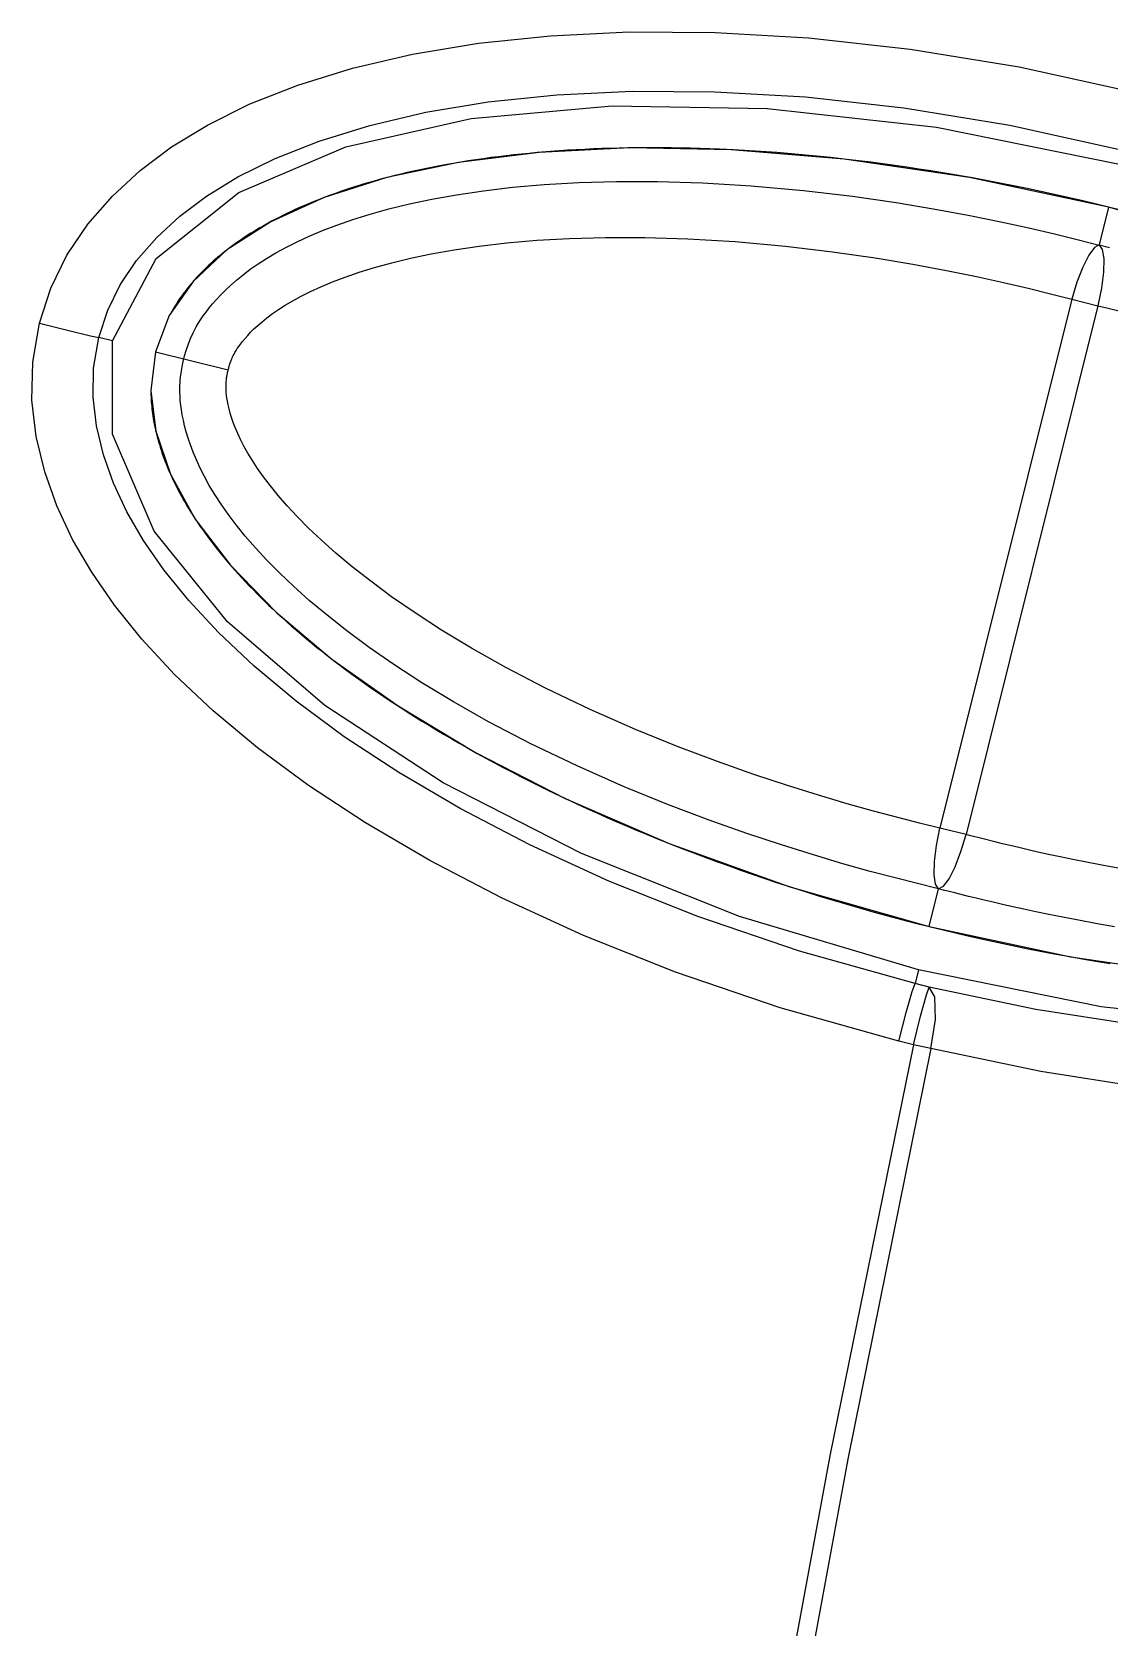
# Model space of a CAD drawing. Extents: x 0 to 245, y 0 to 330.
# Drawn here: x 139.2 to 143.2, y 310.67 to 316.6 of the extents above; entities that cross this region are included whole.
import ezdxf

# ---------------------------------------------------------------- set-up
doc = ezdxf.new("R2010")
doc.units = 0
doc.layers.add('-15N-THT. THIẾT BỊ ĐÓNG MỞ', color=40, linetype='CONTINUOUS')

# ---------------------------------------------------------------- blocks, each defined once
blk = doc.blocks.new('06 - N - SC VSD ATV212HD15~18N4')
at = {"layer": '-15N-THT. THIẾT BỊ ĐÓNG MỞ'}
for p, q in [((18.1105, 151.769), (18.3554, 151.8096)), ((18.3554, 151.8096), (18.6233, 151.8376)), ((18.6233, 151.8376), (18.9156, 151.8517)), ((18.9156, 151.8517), (19.2345, 151.8498)), ((19.2345, 151.8498), (19.5822, 151.8296)), ((19.5822, 151.8296), (19.9595, 151.7879)), ((17.8872, 151.7169), (18.1105, 151.769)), ((19.9595, 151.7879), (20.3652, 151.7214)), ((17.684, 151.6541), (17.8872, 151.7169)), ((20.3652, 151.7214), (20.814, 151.6227)), ((17.5035, 151.5826), (17.684, 151.6541)), ((18.6465, 151.6178), (18.9267, 151.6313)), ((18.9267, 151.6313), (19.2339, 151.6295)), ((19.2339, 151.6295), (19.5701, 151.6099)), ((17.348, 151.5056), (17.5035, 151.5826)), ((18.1601, 151.5528), (18.3914, 151.5911)), ((18.3285, 151.5292), (18.8517, 151.5765)), ((18.3914, 151.5911), (18.6465, 151.6178)), ((18.8517, 151.5765), (19.4282, 151.5672)), ((19.5701, 151.6099), (19.9359, 151.5695)), ((19.9359, 151.5695), (20.33, 151.5049)), ((17.8625, 151.424), (18.3285, 151.5292)), ((17.9513, 151.5041), (18.1601, 151.5528)), ((19.4282, 151.5672), (20.0577, 151.4978)), ((17.2144, 151.424), (17.348, 151.5056)), ((17.7638, 151.4461), (17.9513, 151.5041)), ((20.0577, 151.4978), (20.7373, 151.3604)), ((20.33, 151.5049), (20.7667, 151.4084)), ((17.0979, 151.3369), (17.2144, 151.424)), ((17.4642, 151.2548), (17.8625, 151.424)), ((17.5998, 151.3812), (17.7638, 151.4461)), ((18.5811, 151.4036), (18.281, 151.3662)), ((18.4585, 151.3912), (18.4301, 151.3878)), ((18.4869, 151.3944), (18.4585, 151.3912)), ((18.5153, 151.3974), (18.4869, 151.3944)), ((18.5437, 151.4002), (18.5153, 151.3974)), ((18.5729, 151.4029), (18.5437, 151.4002)), ((18.5908, 151.4044), (18.5729, 151.4029)), ((18.9178, 151.4204), (18.5811, 151.4036)), ((18.6227, 151.407), (18.5908, 151.4044)), ((18.6546, 151.4094), (18.6227, 151.407)), ((18.6865, 151.4115), (18.6546, 151.4094)), ((18.7184, 151.4134), (18.6865, 151.4115)), ((18.7503, 151.415), (18.7184, 151.4134)), ((18.7823, 151.4165), (18.7503, 151.415)), ((18.8142, 151.4177), (18.7823, 151.4165)), ((18.8462, 151.4188), (18.8142, 151.4177)), ((18.8781, 151.4196), (18.8462, 151.4188)), ((18.9101, 151.4203), (18.8781, 151.4196)), ((18.9277, 151.4206), (18.9101, 151.4203)), ((19.294, 151.4136), (18.9178, 151.4204)), ((18.9636, 151.4209), (18.9277, 151.4206)), ((18.9995, 151.4211), (18.9636, 151.4209)), ((19.0354, 151.421), (18.9995, 151.4211)), ((19.0714, 151.4206), (19.0354, 151.421)), ((19.1073, 151.4201), (19.0714, 151.4206)), ((19.1432, 151.4193), (19.1073, 151.4201)), ((19.1791, 151.4183), (19.1432, 151.4193)), ((19.215, 151.4171), (19.1791, 151.4183)), ((19.2509, 151.4156), (19.215, 151.4171)), ((19.3036, 151.4132), (19.2509, 151.4156)), ((19.7139, 151.379), (19.294, 151.4136)), ((19.3438, 151.411), (19.3036, 151.4132)), ((19.384, 151.4085), (19.3438, 151.411)), ((19.4242, 151.4058), (19.384, 151.4085)), ((19.4644, 151.4028), (19.4242, 151.4058)), ((19.5045, 151.3996), (19.4644, 151.4028)), ((19.5446, 151.3962), (19.5045, 151.3996)), ((19.5847, 151.3925), (19.5446, 151.3962)), ((19.6248, 151.3886), (19.5847, 151.3925)), ((16.9945, 151.2416), (17.0979, 151.3369)), ((17.4613, 151.3125), (17.5998, 151.3812)), ((18.281, 151.3662), (18.0148, 151.31)), ((18.1142, 151.334), (18.0906, 151.3286)), ((18.1381, 151.3392), (18.1142, 151.334)), ((18.1624, 151.3442), (18.1381, 151.3392)), ((18.187, 151.3492), (18.1624, 151.3442)), ((18.2119, 151.354), (18.187, 151.3492)), ((18.2372, 151.3586), (18.2119, 151.354)), ((18.2625, 151.3631), (18.2372, 151.3586)), ((18.2894, 151.3676), (18.2625, 151.3631)), ((18.3171, 151.372), (18.2894, 151.3676)), ((18.3452, 151.3763), (18.3171, 151.372)), ((18.3735, 151.3803), (18.3452, 151.3763)), ((18.4018, 151.3842), (18.3735, 151.3803)), ((18.4301, 151.3878), (18.4018, 151.3842)), ((19.6649, 151.3844), (19.6248, 151.3886)), ((19.7243, 151.3778), (19.6649, 151.3844)), ((20.1807, 151.3106), (19.7139, 151.379)), ((19.769, 151.3725), (19.7243, 151.3778)), ((19.8137, 151.367), (19.769, 151.3725)), ((19.8583, 151.3611), (19.8137, 151.367)), ((19.9029, 151.355), (19.8583, 151.3611)), ((19.9475, 151.3486), (19.9029, 151.355)), ((19.992, 151.3419), (19.9475, 151.3486)), ((20.0365, 151.3349), (19.992, 151.3419)), ((20.0809, 151.3277), (20.0365, 151.3349)), ((17.3447, 151.2414), (17.4613, 151.3125)), ((18.0148, 151.31), (17.7821, 151.2362)), ((17.8993, 151.2768), (17.88, 151.2706)), ((17.9189, 151.2829), (17.8993, 151.2768)), ((17.9388, 151.2889), (17.9189, 151.2829)), ((17.9591, 151.2947), (17.9388, 151.2889)), ((17.9796, 151.3005), (17.9591, 151.2947)), ((18.0004, 151.3062), (17.9796, 151.3005)), ((18.0219, 151.3118), (18.0004, 151.3062)), ((18.0445, 151.3175), (18.0219, 151.3118)), ((18.0674, 151.3231), (18.0445, 151.3175)), ((18.0906, 151.3286), (18.0674, 151.3231)), ((18.3734, 151.2611), (18.4819, 151.2739)), ((18.4819, 151.2739), (18.5999, 151.2843)), ((18.5999, 151.2843), (18.7284, 151.2918)), ((18.7284, 151.2918), (18.8685, 151.2959)), ((18.8685, 151.2959), (19.0212, 151.2958)), ((19.0212, 151.2958), (19.1875, 151.2909)), ((19.1875, 151.2909), (19.369, 151.28)), ((19.369, 151.28), (19.5631, 151.2625)), ((20.1253, 151.3203), (20.0809, 151.3277)), ((20.1697, 151.3125), (20.1253, 151.3203)), ((20.1909, 151.3087), (20.1697, 151.3125)), ((20.6973, 151.2), (20.1807, 151.3106)), ((20.2419, 151.2994), (20.1909, 151.3087)), ((20.2928, 151.2896), (20.2419, 151.2994)), ((20.3436, 151.2796), (20.2928, 151.2896)), ((20.3943, 151.2692), (20.3436, 151.2796)), ((16.9032, 151.1367), (16.9945, 151.2416)), ((17.1574, 151.0092), (17.4642, 151.2548)), ((17.2454, 151.1671), (17.3447, 151.2414)), ((17.7821, 151.2362), (17.5833, 151.146)), ((17.7341, 151.2172), (17.7183, 151.2106)), ((17.7503, 151.2238), (17.7341, 151.2172)), ((17.7667, 151.2303), (17.7503, 151.2238)), ((17.7775, 151.2345), (17.7667, 151.2303)), ((17.7878, 151.2384), (17.7775, 151.2345)), ((17.8056, 151.245), (17.7878, 151.2384)), ((17.8238, 151.2515), (17.8056, 151.245)), ((17.8422, 151.258), (17.8238, 151.2515)), ((17.8609, 151.2644), (17.8422, 151.258)), ((17.88, 151.2706), (17.8609, 151.2644)), ((18.0221, 151.1936), (18.0985, 151.2122)), ((18.0985, 151.2122), (18.1821, 151.2299)), ((18.1821, 151.2299), (18.2735, 151.2463)), ((18.2735, 151.2463), (18.3734, 151.2611)), ((19.5631, 151.2625), (19.7449, 151.2408)), ((19.7449, 151.2408), (19.9078, 151.2173)), ((19.9078, 151.2173), (20.0527, 151.1932)), ((20.445, 151.2585), (20.3943, 151.2692)), ((20.4956, 151.2475), (20.445, 151.2585)), ((20.5461, 151.2361), (20.4956, 151.2475)), ((20.5966, 151.2244), (20.5461, 151.2361)), ((20.647, 151.2123), (20.5966, 151.2244)), ((20.6973, 151.2), (20.647, 151.2123)), ((17.1593, 151.0878), (17.2454, 151.1671)), ((17.6003, 151.155), (17.5866, 151.1478)), ((17.6141, 151.1622), (17.6003, 151.155)), ((17.6283, 151.1693), (17.6141, 151.1622)), ((17.6426, 151.1763), (17.6283, 151.1693)), ((17.6572, 151.1833), (17.6426, 151.1763)), ((17.6721, 151.1902), (17.6572, 151.1833)), ((17.6872, 151.1971), (17.6721, 151.1902)), ((17.7026, 151.2039), (17.6872, 151.1971)), ((17.7183, 151.2106), (17.7026, 151.2039)), ((17.8292, 151.1338), (17.888, 151.1543)), ((17.888, 151.1543), (17.9522, 151.1742)), ((17.9522, 151.1742), (18.0221, 151.1936)), ((20.0527, 151.1932), (20.1817, 151.1693)), ((20.1817, 151.1693), (20.2971, 151.1459)), ((20.6973, 151.2), (20.6623, 151.0596)), ((20.7475, 151.1873), (20.6973, 151.2)), ((21.2053, 151.0551), (20.6973, 151.2)), ((16.8257, 151.0222), (16.9032, 151.1367)), ((17.5833, 151.146), (17.4206, 151.0412)), ((17.496, 151.0944), (17.4849, 151.0872)), ((17.5073, 151.1017), (17.496, 151.0944)), ((17.5188, 151.1089), (17.5073, 151.1017)), ((17.5306, 151.116), (17.5188, 151.1089)), ((17.5426, 151.1231), (17.5306, 151.116)), ((17.5547, 151.1301), (17.5426, 151.1231)), ((17.5671, 151.1371), (17.5547, 151.1301)), ((17.5797, 151.1441), (17.5671, 151.1371)), ((17.5866, 151.1478), (17.5797, 151.1441)), ((17.726, 151.0923), (17.7753, 151.1131)), ((17.7753, 151.1131), (17.8292, 151.1338)), ((20.2971, 151.1459), (20.4013, 151.1231)), ((20.4013, 151.1231), (20.4956, 151.1012)), ((20.4956, 151.1012), (20.5806, 151.0805)), ((17.0845, 151.0018), (17.1593, 151.0878)), ((17.4206, 151.0412), (17.2949, 150.9237)), ((17.4129, 151.0353), (17.4039, 151.0281)), ((17.4184, 151.0396), (17.4129, 151.0353)), ((17.4224, 151.0427), (17.4184, 151.0396)), ((17.4323, 151.0502), (17.4224, 151.0427)), ((17.4424, 151.0577), (17.4323, 151.0502)), ((17.4527, 151.0651), (17.4424, 151.0577)), ((17.4633, 151.0725), (17.4527, 151.0651)), ((17.474, 151.0799), (17.4633, 151.0725)), ((17.4849, 151.0872), (17.474, 151.0799)), ((17.6022, 151.0302), (17.6399, 151.0508)), ((17.6399, 151.0508), (17.681, 151.0715)), ((17.681, 151.0715), (17.726, 151.0923)), ((18.1798, 151.0268), (18.2647, 151.0419)), ((18.2647, 151.0419), (18.3582, 151.0556)), ((18.3582, 151.0556), (18.4603, 151.0675)), ((18.4603, 151.0675), (18.5719, 151.0772)), ((18.5719, 151.0772), (18.6941, 151.0842)), ((18.6941, 151.0842), (18.8278, 151.088)), ((18.8278, 151.088), (18.9741, 151.0878)), ((18.9741, 151.0878), (19.1338, 151.0828)), ((19.1338, 151.0828), (19.3087, 151.0722)), ((19.3087, 151.0722), (19.496, 151.0552)), ((19.496, 151.0552), (19.6716, 151.0342)), ((20.5806, 151.0805), (20.6623, 151.0595)), ((20.6444, 151.0501), (20.6234, 151.022)), ((20.6623, 151.0596), (20.6444, 151.0501)), ((20.6623, 151.0596), (20.7008, 151.0503)), ((20.6623, 151.0596), (20.6736, 151.0429)), ((20.6736, 151.0429), (20.679, 151.0081)), ((16.7655, 150.8986), (16.8257, 151.0222)), ((16.9946, 150.703), (17.1574, 151.0092)), ((17.0233, 150.9115), (17.0845, 151.0018)), ((17.3456, 150.977), (17.338, 150.9696)), ((17.3535, 150.9844), (17.3456, 150.977)), ((17.3615, 150.9918), (17.3535, 150.9844)), ((17.3696, 150.9991), (17.3615, 150.9918)), ((17.3779, 151.0064), (17.3696, 150.9991)), ((17.3864, 151.0137), (17.3779, 151.0064)), ((17.3951, 151.0209), (17.3864, 151.0137)), ((17.4039, 151.0281), (17.3951, 151.0209)), ((17.507, 150.9691), (17.536, 150.9893)), ((17.536, 150.9893), (17.5677, 151.0097)), ((17.5677, 151.0097), (17.6022, 151.0302)), ((17.9118, 150.9584), (17.9694, 150.9762)), ((17.9694, 150.9762), (18.0328, 150.9937)), ((18.0328, 150.9937), (18.1027, 151.0106)), ((18.1027, 151.0106), (18.1798, 151.0268)), ((19.6716, 151.0342), (19.8291, 151.0113)), ((19.8291, 151.0113), (19.9693, 150.9879)), ((19.9693, 150.9879), (20.0942, 150.9647)), ((20.601, 150.9777), (20.5793, 150.9213)), ((20.6234, 151.022), (20.601, 150.9777)), ((20.679, 151.0081), (20.678, 150.9585)), ((17.2949, 150.9237), (17.2058, 150.7969)), ((17.2919, 150.9205), (17.2858, 150.9134)), ((17.2954, 150.9245), (17.2919, 150.9205)), ((17.3021, 150.9321), (17.2954, 150.9245)), ((17.3089, 150.9396), (17.3021, 150.9321)), ((17.316, 150.9472), (17.3089, 150.9396)), ((17.3231, 150.9547), (17.316, 150.9472)), ((17.3305, 150.9621), (17.3231, 150.9547)), ((17.338, 150.9696), (17.3305, 150.9621)), ((17.4343, 150.9103), (17.4562, 150.9294)), ((17.4562, 150.9294), (17.4804, 150.9491)), ((17.4804, 150.9491), (17.507, 150.9691)), ((17.7694, 150.9044), (17.8122, 150.9223)), ((17.8122, 150.9223), (17.8595, 150.9404)), ((17.8595, 150.9404), (17.9118, 150.9584)), ((20.0942, 150.9647), (20.2061, 150.9419)), ((20.2061, 150.9419), (20.3071, 150.9198)), ((20.3071, 150.9198), (20.3987, 150.8986)), ((20.5793, 150.9213), (20.5604, 150.858)), ((20.678, 150.9585), (20.6706, 150.8986)), ((16.7238, 150.7688), (16.7655, 150.8986)), ((16.9772, 150.8167), (17.0233, 150.9115)), ((17.2472, 150.863), (17.2422, 150.8557)), ((17.2523, 150.8702), (17.2472, 150.863)), ((17.2576, 150.8775), (17.2523, 150.8702)), ((17.263, 150.8847), (17.2576, 150.8775)), ((17.2685, 150.8919), (17.263, 150.8847)), ((17.2741, 150.8991), (17.2685, 150.8919)), ((17.2799, 150.9062), (17.2741, 150.8991)), ((17.2858, 150.9134), (17.2799, 150.9062)), ((17.3673, 150.8412), (17.3815, 150.8574)), ((17.3815, 150.8574), (17.3972, 150.8743)), ((17.3972, 150.8743), (17.4147, 150.892)), ((17.4147, 150.892), (17.4343, 150.9103)), ((17.6651, 150.8524), (17.6962, 150.8693)), ((17.6962, 150.8693), (17.7309, 150.8867)), ((17.7309, 150.8867), (17.7694, 150.9044)), ((20.5604, 150.858), (20.0702, 148.8921)), ((20.3987, 150.8986), (20.4812, 150.8784)), ((20.4812, 150.8784), (20.5604, 150.858)), ((20.5604, 150.858), (20.6576, 150.8338)), ((20.6706, 150.8986), (20.6576, 150.8338)), ((16.9446, 150.7155), (16.9772, 150.8167)), ((17.2147, 150.8115), (17.2106, 150.804)), ((17.219, 150.8189), (17.2147, 150.8115)), ((17.2234, 150.8263), (17.219, 150.8189)), ((17.2279, 150.8337), (17.2234, 150.8263)), ((17.2325, 150.841), (17.2279, 150.8337)), ((17.2373, 150.8484), (17.2325, 150.841)), ((17.2422, 150.8557), (17.2373, 150.8484)), ((17.332, 150.7957), (17.3427, 150.8104)), ((17.3427, 150.8104), (17.3545, 150.8256)), ((17.3545, 150.8256), (17.3673, 150.8412)), ((17.5691, 150.7891), (17.5894, 150.8043)), ((17.5894, 150.8043), (17.6121, 150.8199)), ((17.6121, 150.8199), (17.6372, 150.8359)), ((17.6372, 150.8359), (17.6651, 150.8524)), ((20.6576, 150.8338), (20.1675, 148.8679)), ((20.6576, 150.8338), (20.695, 150.8249)), ((20.695, 150.8249), (20.7408, 150.8137)), ((16.6986, 150.6234), (16.7238, 150.7688)), ((16.7238, 150.7688), (16.8325, 150.7419)), ((16.8325, 150.7419), (16.9134, 150.7224)), ((17.2058, 150.7969), (17.1551, 150.663)), ((17.2946, 150.7324), (17.3001, 150.7434)), ((17.3001, 150.7434), (17.3065, 150.7552)), ((17.3065, 150.7552), (17.3139, 150.7679)), ((17.3139, 150.7679), (17.3224, 150.7814)), ((17.3224, 150.7814), (17.332, 150.7957)), ((17.5086, 150.7351), (17.521, 150.7475)), ((17.521, 150.7475), (17.535, 150.7606)), ((17.535, 150.7606), (17.551, 150.7745)), ((17.551, 150.7745), (17.5691, 150.7891)), ((16.9134, 150.7224), (16.9446, 150.7155)), ((16.925, 150.6022), (16.9446, 150.7155)), ((16.9946, 150.703), (16.9446, 150.7155)), ((16.9946, 150.3563), (16.9946, 150.703)), ((17.2709, 150.6742), (17.2734, 150.6813)), ((17.2734, 150.6813), (17.276, 150.6886)), ((17.276, 150.6886), (17.2788, 150.6962)), ((17.2788, 150.6962), (17.282, 150.7043)), ((17.282, 150.7043), (17.2856, 150.7129)), ((17.2856, 150.7129), (17.2898, 150.7223)), ((17.2898, 150.7223), (17.2946, 150.7324)), ((17.4589, 150.6743), (17.4644, 150.6824)), ((17.4644, 150.6824), (17.471, 150.6915)), ((17.471, 150.6915), (17.4788, 150.7014)), ((17.4788, 150.7014), (17.4876, 150.7121)), ((17.4876, 150.7121), (17.4975, 150.7234)), ((17.4975, 150.7234), (17.5086, 150.7351)), ((16.6956, 150.4823), (16.6986, 150.6234)), ((17.1551, 150.663), (17.137, 150.5189)), ((17.1551, 150.663), (17.4252, 150.5957)), ((17.2549, 150.6133), (17.2563, 150.6202)), ((17.2563, 150.6202), (17.2577, 150.6265)), ((17.2577, 150.6265), (17.259, 150.6321)), ((17.259, 150.6321), (17.2602, 150.6368)), ((17.2602, 150.6368), (17.2614, 150.6415)), ((17.2614, 150.6415), (17.2628, 150.6471)), ((17.2628, 150.6471), (17.2646, 150.6534)), ((17.2646, 150.6534), (17.2665, 150.6602)), ((17.2665, 150.6602), (17.2687, 150.6672)), ((17.2687, 150.6672), (17.2709, 150.6742)), ((17.4315, 150.6177), (17.4329, 150.6216)), ((17.4329, 150.6216), (17.4343, 150.6255)), ((17.4343, 150.6255), (17.4358, 150.6296)), ((17.4358, 150.6296), (17.4375, 150.6339)), ((17.4375, 150.6339), (17.4394, 150.6384)), ((17.4394, 150.6384), (17.4416, 150.6432)), ((17.4416, 150.6432), (17.4441, 150.6484)), ((17.4441, 150.6484), (17.4469, 150.6541)), ((17.4469, 150.6541), (17.4503, 150.6602)), ((17.4503, 150.6602), (17.4542, 150.6669)), ((17.4542, 150.6669), (17.4589, 150.6743)), ((16.9227, 150.4938), (16.925, 150.6022)), ((17.247, 150.5585), (17.2479, 150.5678)), ((17.2479, 150.5678), (17.2488, 150.5763)), ((17.2488, 150.5763), (17.2499, 150.5842)), ((17.2499, 150.5842), (17.251, 150.5918)), ((17.251, 150.5918), (17.2522, 150.5991)), ((17.2522, 150.5991), (17.2535, 150.6063)), ((17.2535, 150.6063), (17.2549, 150.6133)), ((17.4182, 150.5565), (17.4187, 150.561)), ((17.4187, 150.561), (17.4192, 150.5653)), ((17.4192, 150.5653), (17.4198, 150.5694)), ((17.4198, 150.5694), (17.4205, 150.5734)), ((17.4205, 150.5734), (17.4212, 150.5775)), ((17.4212, 150.5775), (17.422, 150.5815)), ((17.422, 150.5815), (17.4228, 150.5855)), ((17.4228, 150.5855), (17.4236, 150.5892)), ((17.4236, 150.5892), (17.4244, 150.5926)), ((17.4244, 150.5926), (17.4252, 150.5957)), ((17.4252, 150.5957), (17.426, 150.5987)), ((17.426, 150.5987), (17.4269, 150.6021)), ((17.4269, 150.6021), (17.4279, 150.6058)), ((17.4279, 150.6058), (17.429, 150.6097)), ((17.429, 150.6097), (17.4303, 150.6137)), ((17.4303, 150.6137), (17.4315, 150.6177)), ((17.137, 150.5189), (17.1561, 150.3674)), ((17.1379, 150.5105), (17.1381, 150.5021)), ((17.1381, 150.5021), (17.1384, 150.4936)), ((17.2454, 150.5253), (17.2457, 150.5374)), ((17.2455, 150.5119), (17.2454, 150.5253)), ((17.246, 150.4974), (17.2455, 150.5119)), ((17.2457, 150.5374), (17.2463, 150.5485)), ((17.2463, 150.5485), (17.247, 150.5585)), ((17.417, 150.5345), (17.4171, 150.5408)), ((17.417, 150.5276), (17.417, 150.5345)), ((17.4173, 150.5199), (17.417, 150.5276)), ((17.4171, 150.5408), (17.4174, 150.5465)), ((17.4179, 150.5113), (17.4173, 150.5199)), ((17.4174, 150.5465), (17.4177, 150.5517)), ((17.4177, 150.5517), (17.4182, 150.5565)), ((17.419, 150.5016), (17.4179, 150.5113)), ((17.4205, 150.4907), (17.419, 150.5016)), ((16.7117, 150.3471), (16.6956, 150.4823)), ((16.9355, 150.3869), (16.9227, 150.4938)), ((17.1384, 150.4936), (17.1388, 150.485)), ((17.1388, 150.485), (17.1394, 150.4764)), ((17.1394, 150.4764), (17.14, 150.4678)), ((17.14, 150.4678), (17.1408, 150.4592)), ((17.1408, 150.4592), (17.1417, 150.4505)), ((17.1417, 150.4505), (17.1427, 150.4417)), ((17.1427, 150.4417), (17.1438, 150.433)), ((17.2471, 150.4816), (17.246, 150.4974)), ((17.2488, 150.4646), (17.2471, 150.4816)), ((17.2513, 150.4467), (17.2488, 150.4646)), ((17.2544, 150.4278), (17.2513, 150.4467)), ((17.4226, 150.4784), (17.4205, 150.4907)), ((17.4254, 150.4649), (17.4226, 150.4784)), ((17.4288, 150.4504), (17.4254, 150.4649)), ((17.4329, 150.4349), (17.4288, 150.4504)), ((16.9614, 150.2798), (16.9355, 150.3869)), ((17.1438, 150.433), (17.1451, 150.4242)), ((17.1451, 150.4242), (17.1465, 150.4153)), ((17.1465, 150.4153), (17.148, 150.4064)), ((17.148, 150.4064), (17.1496, 150.3975)), ((17.1496, 150.3975), (17.1513, 150.3885)), ((17.1513, 150.3885), (17.1532, 150.3795)), ((17.2584, 150.4081), (17.2544, 150.4278)), ((17.2632, 150.3872), (17.2584, 150.4081)), ((17.269, 150.3651), (17.2632, 150.3872)), ((17.4379, 150.4182), (17.4329, 150.4349)), ((17.4441, 150.4002), (17.4379, 150.4182)), ((17.4516, 150.3806), (17.4441, 150.4002)), ((16.7432, 150.2169), (16.7117, 150.3471)), ((17.1502, 149.9954), (16.9946, 150.3563)), ((17.1532, 150.3795), (17.1552, 150.3705)), ((17.1552, 150.3705), (17.1561, 150.3666)), ((17.1561, 150.3674), (17.2104, 150.2078)), ((17.1561, 150.3666), (17.1584, 150.3568)), ((17.1584, 150.3568), (17.1609, 150.347)), ((17.1609, 150.347), (17.1636, 150.3372)), ((17.1636, 150.3372), (17.1663, 150.3273)), ((17.1663, 150.3273), (17.1693, 150.3174)), ((17.2761, 150.3413), (17.269, 150.3651)), ((17.2846, 150.3161), (17.2761, 150.3413)), ((17.4606, 150.3593), (17.4516, 150.3806)), ((17.4713, 150.3364), (17.4606, 150.3593)), ((17.4838, 150.3121), (17.4713, 150.3364)), ((16.999, 150.1739), (16.9614, 150.2798)), ((17.1693, 150.3174), (17.1723, 150.3074)), ((17.1723, 150.3074), (17.1756, 150.2974)), ((17.1756, 150.2974), (17.1789, 150.2873)), ((17.1789, 150.2873), (17.1825, 150.2772)), ((17.1825, 150.2772), (17.1862, 150.267)), ((17.1862, 150.267), (17.19, 150.2568)), ((17.2948, 150.2891), (17.2846, 150.3161)), ((17.3068, 150.2604), (17.2948, 150.2891)), ((17.4982, 150.2862), (17.4838, 150.3121)), ((17.515, 150.2587), (17.4982, 150.2862)), ((16.7883, 150.0897), (16.7432, 150.2169)), ((17.19, 150.2568), (17.194, 150.2465)), ((17.194, 150.2465), (17.1982, 150.2362)), ((17.1982, 150.2362), (17.2026, 150.2258)), ((17.2026, 150.2258), (17.2071, 150.2154)), ((17.2071, 150.2154), (17.2091, 150.2106)), ((17.2091, 150.2106), (17.2116, 150.2052)), ((17.2104, 150.2078), (17.3029, 150.0408)), ((17.2116, 150.2052), (17.2167, 150.194)), ((17.3208, 150.2303), (17.3068, 150.2604)), ((17.3367, 150.1989), (17.3208, 150.2303)), ((17.5343, 150.2292), (17.515, 150.2587)), ((17.5566, 150.1977), (17.5343, 150.2292)), ((17.0488, 150.068), (16.999, 150.1739)), ((17.2167, 150.194), (17.222, 150.1827)), ((17.222, 150.1827), (17.2276, 150.1714)), ((17.2276, 150.1714), (17.2333, 150.16)), ((17.2333, 150.16), (17.2392, 150.1486)), ((17.2392, 150.1486), (17.2453, 150.1371)), ((17.3549, 150.1661), (17.3367, 150.1989)), ((17.3756, 150.1319), (17.3549, 150.1661)), ((17.5822, 150.1641), (17.5566, 150.1977)), ((17.6112, 150.1282), (17.5822, 150.1641)), ((16.8467, 149.9653), (16.7883, 150.0897)), ((17.2453, 150.1371), (17.2516, 150.1255)), ((17.2516, 150.1255), (17.2581, 150.1139)), ((17.2581, 150.1139), (17.2648, 150.1022)), ((17.2648, 150.1022), (17.2718, 150.0905)), ((17.2718, 150.0905), (17.2789, 150.0787)), ((17.399, 150.0961), (17.3756, 150.1319)), ((17.4254, 150.0586), (17.399, 150.0961)), ((17.6443, 150.0902), (17.6112, 150.1282)), ((17.6818, 150.0498), (17.6443, 150.0902)), ((17.1108, 149.9612), (17.0488, 150.068)), ((17.2789, 150.0787), (17.2862, 150.0668)), ((17.2862, 150.0668), (17.2938, 150.0549)), ((17.2938, 150.0549), (17.3015, 150.0429)), ((17.3015, 150.0429), (17.304, 150.0392)), ((17.3029, 150.0408), (17.4342, 149.8688)), ((17.304, 150.0392), (17.3125, 150.0264)), ((17.3125, 150.0264), (17.3213, 150.0136)), ((17.4551, 150.0191), (17.4254, 150.0586)), ((17.7241, 150.007), (17.6818, 150.0498)), ((17.4224, 149.659), (17.1502, 149.9954)), ((17.3213, 150.0136), (17.3303, 150.0007)), ((17.3303, 150.0007), (17.3396, 149.9877)), ((17.3396, 149.9877), (17.3491, 149.9747)), ((17.3491, 149.9747), (17.3589, 149.9616)), ((17.4886, 149.9777), (17.4551, 150.0191)), ((17.5263, 149.9341), (17.4886, 149.9777)), ((17.7717, 149.9619), (17.7241, 150.007)), ((16.9179, 149.8428), (16.8467, 149.9653)), ((17.1863, 149.8523), (17.1108, 149.9612)), ((17.3589, 149.9616), (17.3689, 149.9484)), ((17.3689, 149.9484), (17.3792, 149.9352)), ((17.3792, 149.9352), (17.3898, 149.922)), ((17.3898, 149.922), (17.4006, 149.9086)), ((17.4006, 149.9086), (17.4116, 149.8953)), ((17.5684, 149.8885), (17.5263, 149.9341)), ((17.8254, 149.914), (17.7717, 149.9619)), ((17.8861, 149.8631), (17.8254, 149.914)), ((17.2782, 149.7385), (17.1863, 149.8523)), ((17.4116, 149.8953), (17.423, 149.8818)), ((17.423, 149.8818), (17.4317, 149.8717)), ((17.4317, 149.8717), (17.4378, 149.8646)), ((17.4342, 149.8688), (17.6031, 149.695)), ((17.4378, 149.8646), (17.4503, 149.8504)), ((17.4503, 149.8504), (17.4631, 149.8361)), ((17.6155, 149.8407), (17.5684, 149.8885)), ((17.9547, 149.8093), (17.8861, 149.8631)), ((17.003, 149.7201), (16.9179, 149.8428)), ((17.4631, 149.8361), (17.4762, 149.8218)), ((17.4762, 149.8218), (17.4896, 149.8074)), ((17.4896, 149.8074), (17.5033, 149.793)), ((17.5033, 149.793), (17.5173, 149.7785)), ((17.6679, 149.7908), (17.6155, 149.8407)), ((17.7266, 149.7383), (17.6679, 149.7908)), ((18.0321, 149.7522), (17.9547, 149.8093)), ((17.3894, 149.6188), (17.2782, 149.7385)), ((17.5173, 149.7785), (17.5316, 149.764)), ((17.5316, 149.764), (17.5463, 149.7494)), ((17.5463, 149.7494), (17.5612, 149.7347)), ((17.5612, 149.7347), (17.5765, 149.72)), ((17.7924, 149.6831), (17.7266, 149.7383)), ((18.1194, 149.6919), (18.0321, 149.7522)), ((17.1047, 149.5942), (17.003, 149.7201)), ((17.5765, 149.72), (17.592, 149.7053)), ((17.592, 149.7053), (17.6085, 149.69)), ((17.6031, 149.695), (17.81, 149.5205)), ((17.6085, 149.69), (17.6256, 149.6744)), ((17.6256, 149.6744), (17.643, 149.6587)), ((17.8661, 149.625), (17.7924, 149.6831)), ((18.2177, 149.6283), (18.1194, 149.6919)), ((17.5221, 149.4933), (17.3894, 149.6188)), ((17.7845, 149.3474), (17.4224, 149.659)), ((17.643, 149.6587), (17.6608, 149.643)), ((17.6608, 149.643), (17.6789, 149.6272)), ((17.6789, 149.6272), (17.6974, 149.6114)), ((17.6974, 149.6114), (17.7163, 149.5955)), ((17.9487, 149.5638), (17.8661, 149.625)), ((18.3288, 149.5612), (18.2177, 149.6283)), ((17.226, 149.4635), (17.1047, 149.5942)), ((17.7163, 149.5955), (17.7355, 149.5797)), ((17.7355, 149.5797), (17.7551, 149.5637)), ((17.7551, 149.5637), (17.7751, 149.5478)), ((18.0413, 149.4996), (17.9487, 149.5638)), ((18.4566, 149.4894), (18.3288, 149.5612)), ((17.6775, 149.3637), (17.5221, 149.4933)), ((17.7751, 149.5478), (17.7845, 149.5404)), ((17.7845, 149.5404), (17.8047, 149.5246)), ((17.8047, 149.5246), (17.8167, 149.5154)), ((17.81, 149.5205), (18.0563, 149.3462)), ((17.8167, 149.5154), (17.8389, 149.4985)), ((17.8389, 149.4985), (17.8616, 149.4815)), ((18.1452, 149.4323), (18.0413, 149.4996)), ((17.369, 149.3284), (17.226, 149.4635)), ((17.8616, 149.4815), (17.8847, 149.4645)), ((17.8847, 149.4645), (17.9089, 149.447)), ((17.9089, 149.447), (17.9323, 149.4304)), ((18.6049, 149.4122), (18.4566, 149.4894)), ((17.9323, 149.4304), (17.9558, 149.4139)), ((17.9558, 149.4139), (17.9794, 149.3976)), ((17.9794, 149.3976), (18.0031, 149.3815)), ((18.0031, 149.3815), (18.027, 149.3655)), ((18.2619, 149.3616), (18.1452, 149.4323)), ((18.77, 149.3331), (18.6049, 149.4122)), ((17.5346, 149.1903), (17.369, 149.3284)), ((17.8562, 149.2316), (17.6775, 149.3637)), ((18.2243, 149.0599), (17.7845, 149.3474)), ((18.027, 149.3655), (18.051, 149.3497)), ((18.051, 149.3497), (18.0638, 149.3414)), ((18.0563, 149.3462), (18.3441, 149.1732)), ((18.0638, 149.3414), (18.0908, 149.324)), ((18.0908, 149.324), (18.118, 149.3067)), ((18.3955, 149.2863), (18.2619, 149.3616)), ((18.9391, 149.2585), (18.77, 149.3331)), ((18.118, 149.3067), (18.1453, 149.2897)), ((18.1453, 149.2897), (18.1727, 149.2729)), ((18.1727, 149.2729), (18.2003, 149.2562)), ((18.2003, 149.2562), (18.2279, 149.2398)), ((18.5501, 149.2056), (18.3955, 149.2863)), ((19.0974, 149.1941), (18.9391, 149.2585)), ((18.0587, 149.0983), (17.8562, 149.2316)), ((18.2279, 149.2398), (18.2557, 149.2235)), ((18.2557, 149.2235), (18.2836, 149.2074)), ((18.2836, 149.2074), (18.3115, 149.1915)), ((18.7217, 149.1232), (18.5501, 149.2056)), ((17.7233, 149.0508), (17.5346, 149.1903)), ((18.3115, 149.1915), (18.351, 149.1695)), ((18.3441, 149.1732), (18.6778, 149.0024)), ((18.351, 149.1695), (18.3828, 149.152)), ((18.3828, 149.152), (18.4147, 149.1347)), ((19.2435, 149.1389), (19.0974, 149.1941)), ((19.3785, 149.0912), (19.2435, 149.1389)), ((18.2875, 148.9642), (18.0587, 149.0983)), ((18.4147, 149.1347), (18.4467, 149.1177)), ((18.4467, 149.1177), (18.4789, 149.1009)), ((18.4789, 149.1009), (18.5111, 149.0843)), ((18.5111, 149.0843), (18.5435, 149.0679)), ((18.8972, 149.0456), (18.7217, 149.1232)), ((19.5032, 149.0498), (19.3785, 149.0912)), ((17.9356, 148.911), (17.7233, 149.0508)), ((18.7376, 148.7975), (18.2243, 149.0599)), ((18.5435, 149.0679), (18.5759, 149.0517)), ((18.5759, 149.0517), (18.6085, 149.0357)), ((18.6085, 149.0357), (18.6411, 149.0199)), ((18.6411, 149.0199), (18.6739, 149.0042)), ((19.0614, 148.9787), (18.8972, 149.0456)), ((19.6185, 149.0138), (19.5032, 149.0498)), ((18.5464, 148.8295), (18.2875, 148.9642)), ((18.6739, 149.0042), (18.7207, 148.9823)), ((18.6778, 149.0024), (19.0645, 148.835)), ((18.7207, 148.9823), (18.7579, 148.9653)), ((18.7579, 148.9653), (18.7951, 148.9485)), ((19.2126, 148.9214), (19.0614, 148.9787)), ((19.725, 148.9824), (19.6185, 149.0138)), ((19.8233, 148.9549), (19.725, 148.9824)), ((18.1743, 148.7712), (17.9356, 148.911)), ((18.7951, 148.9485), (18.8324, 148.9319)), ((18.8324, 148.9319), (18.8698, 148.9156)), ((18.8698, 148.9156), (18.9074, 148.8995)), ((18.9074, 148.8995), (18.945, 148.8836)), ((19.3521, 148.872), (19.2126, 148.9214)), ((19.9133, 148.931), (19.8233, 148.9549)), ((19.9939, 148.9106), (19.9133, 148.931)), ((20.0702, 148.8921), (19.9939, 148.9106)), ((18.945, 148.8836), (18.9827, 148.868)), ((18.9827, 148.868), (19.0205, 148.8526)), ((19.0205, 148.8526), (19.0584, 148.8374)), ((19.4809, 148.8292), (19.3521, 148.872)), ((20.0572, 148.8273), (20.0702, 148.8921)), ((20.1675, 148.8679), (20.0702, 148.8921)), ((20.1485, 148.8046), (20.1675, 148.8679)), ((20.1849, 148.8633), (20.1675, 148.8679)), ((20.2257, 148.8528), (20.1849, 148.8633)), ((20.2749, 148.8405), (20.2257, 148.8528)), ((20.3023, 148.8338), (20.2749, 148.8405)), ((18.8392, 148.6952), (18.5464, 148.8295)), ((19.326, 148.5632), (18.7376, 148.7975)), ((19.0584, 148.8374), (19.115, 148.8151)), ((19.0645, 148.835), (19.5126, 148.674)), ((19.115, 148.8151), (19.1578, 148.7987)), ((19.1578, 148.7987), (19.2006, 148.7826)), ((19.2006, 148.7826), (19.2435, 148.7667)), ((19.5999, 148.792), (19.4809, 148.8292)), ((19.7097, 148.7596), (19.5999, 148.792)), ((20.0499, 148.7674), (20.0572, 148.8273)), ((20.1269, 148.7482), (20.1485, 148.8046)), ((20.3318, 148.8267), (20.3023, 148.8338)), ((20.3635, 148.8192), (20.3318, 148.8267)), ((20.3977, 148.8113), (20.3635, 148.8192)), ((20.4346, 148.803), (20.3977, 148.8113)), ((20.4744, 148.7942), (20.4346, 148.803)), ((20.5174, 148.7849), (20.4744, 148.7942)), ((20.5643, 148.7751), (20.5174, 148.7849)), ((18.443, 148.6314), (18.1743, 148.7712)), ((19.2435, 148.7667), (19.2865, 148.7512)), ((19.2865, 148.7512), (19.3296, 148.7358)), ((19.3296, 148.7358), (19.3728, 148.7208)), ((19.8111, 148.7312), (19.7097, 148.7596)), ((19.9038, 148.7065), (19.8111, 148.7312)), ((20.0489, 148.7178), (20.0499, 148.7674)), ((20.1045, 148.7039), (20.1269, 148.7482)), ((20.6156, 148.7648), (20.5643, 148.7751)), ((20.6717, 148.7539), (20.6156, 148.7648)), ((20.7332, 148.7425), (20.6717, 148.7539)), ((19.1711, 148.5627), (18.8392, 148.6952)), ((19.3728, 148.7208), (19.4161, 148.706)), ((19.4161, 148.706), (19.4595, 148.6914)), ((19.4595, 148.6914), (19.5222, 148.6709)), ((19.5126, 148.674), (20.0306, 148.5259)), ((19.5222, 148.6709), (19.5726, 148.6549)), ((19.9869, 148.6854), (19.9038, 148.7065)), ((20.0656, 148.6664), (19.9869, 148.6854)), ((20.0306, 148.5259), (20.0656, 148.6664)), ((20.0543, 148.6831), (20.0489, 148.7178)), ((20.0656, 148.6664), (20.0543, 148.6831)), ((20.0656, 148.6664), (20.0834, 148.6758)), ((20.0836, 148.6617), (20.0656, 148.6664)), ((20.0834, 148.6758), (20.1045, 148.7039)), ((18.7458, 148.4926), (18.443, 148.6314)), ((19.5726, 148.6549), (19.6231, 148.6392)), ((19.6231, 148.6392), (19.6737, 148.6238)), ((19.6737, 148.6238), (19.7244, 148.6088)), ((19.7244, 148.6088), (19.7752, 148.5942)), ((20.1256, 148.6509), (20.0836, 148.6617)), ((20.1763, 148.6382), (20.1256, 148.6509)), ((20.2046, 148.6313), (20.1763, 148.6382)), ((20.2349, 148.624), (20.2046, 148.6313)), ((20.2676, 148.6163), (20.2349, 148.624)), ((20.3029, 148.6082), (20.2676, 148.6163)), ((20.3409, 148.5996), (20.3029, 148.6082)), ((19.5485, 148.4342), (19.1711, 148.5627)), ((19.9906, 148.3655), (19.326, 148.5632)), ((19.7752, 148.5942), (19.8261, 148.5798)), ((19.8261, 148.5798), (19.877, 148.5658)), ((19.877, 148.5658), (19.9281, 148.5522)), ((19.9281, 148.5522), (19.9793, 148.5389)), ((20.3819, 148.5905), (20.3409, 148.5996)), ((20.4264, 148.581), (20.3819, 148.5905)), ((20.4748, 148.5709), (20.4264, 148.581)), ((20.5276, 148.5603), (20.4748, 148.5709)), ((20.5856, 148.5491), (20.5276, 148.5603)), ((20.6491, 148.5373), (20.5856, 148.5491)), ((19.0881, 148.356), (18.7458, 148.4926)), ((19.9793, 148.5389), (20.0306, 148.5259)), ((20.0306, 148.5259), (20.0819, 148.5133)), ((20.0306, 148.5259), (20.5574, 148.4135)), ((20.0819, 148.5133), (20.1334, 148.501)), ((20.1334, 148.501), (20.1849, 148.4891)), ((20.1849, 148.4891), (20.2364, 148.4775)), ((20.7189, 148.5251), (20.6491, 148.5373)), ((19.9777, 148.3139), (19.5485, 148.4342)), ((20.2364, 148.4775), (20.2881, 148.4663)), ((20.2881, 148.4663), (20.3398, 148.4554)), ((20.3398, 148.4554), (20.3916, 148.4448)), ((20.3916, 148.4448), (20.4435, 148.4346)), ((20.4435, 148.4346), (20.4955, 148.4248)), ((20.4955, 148.4248), (20.5475, 148.4153)), ((20.5475, 148.4153), (20.6125, 148.4039)), ((20.5574, 148.4135), (21.0287, 148.3452)), ((20.6125, 148.4039), (20.6576, 148.3964)), ((20.6576, 148.3964), (20.7028, 148.3892)), ((19.4766, 148.2237), (19.0881, 148.356)), ((19.9672, 148.2845), (19.9777, 148.3139)), ((19.9906, 148.3655), (19.9777, 148.3139)), ((20.0302, 148.3009), (19.9777, 148.3139)), ((20.6701, 148.2281), (19.9906, 148.3655)), ((19.9454, 148.2063), (19.9672, 148.2845)), ((19.9987, 148.1931), (20.02, 148.2716)), ((20.02, 148.2716), (20.0302, 148.3009)), ((20.4272, 148.2178), (20.0302, 148.3009)), ((20.052, 148.2641), (20.0302, 148.3009)), ((20.0544, 148.1808), (20.052, 148.2641)), ((19.918, 148.1), (19.4766, 148.2237)), ((19.918, 148.1), (19.9454, 148.2063)), ((19.972, 148.0867), (19.9987, 148.1931)), ((20.7947, 148.16), (20.4272, 148.2178)), ((21.2997, 148.1587), (20.6701, 148.2281)), ((20.037, 148.0729), (20.0544, 148.1808)), ((19.9721, 148.0867), (19.6613, 146.5588)), ((20.037, 148.0729), (19.7276, 146.546)), ((19.9721, 148.0867), (19.918, 148.1)), ((20.037, 148.0729), (19.972, 148.0867)), ((20.4448, 147.987), (20.037, 148.0729)), ((20.8227, 147.9273), (20.4448, 147.987)), ((19.6613, 146.5588), (19.3946, 145.1095)), ((19.7276, 146.546), (19.4624, 145.0977))]:
    blk.add_line(p, q, dxfattribs=at)

msp = doc.modelspace()

# ---------------------------------------------------------------- block references
msp.add_blockref('06 - N - SC VSD ATV212HD15~18N4', (122.5, 164.75))

doc.saveas('drawing.dxf')
